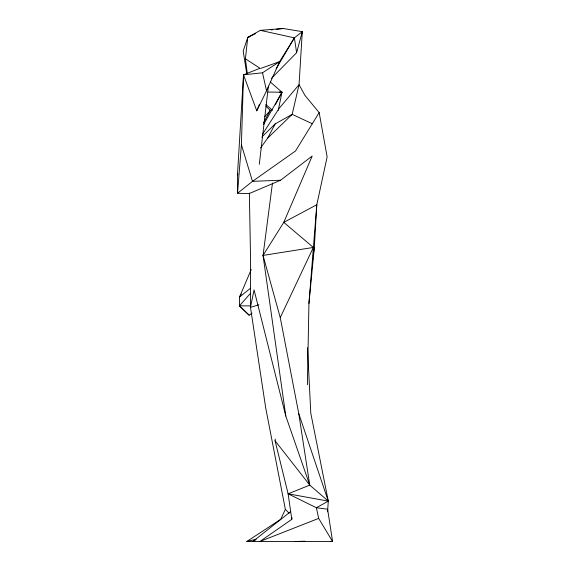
<?xml version="1.0" encoding="UTF-8"?>
<svg xmlns="http://www.w3.org/2000/svg" width="570" height="570" viewBox="0 0 570 570"><rect width="100%" height="100%" fill="white"/><g stroke="black" fill="none" stroke-linecap="round" stroke-linejoin="round"><path stroke-width="0.85" d="M251.99 313.165L249.133 315.224L239.436 305.834L239.507 297.098L251.256 269.446M327.565 511.824L328.291 501.123L310.8 413.279L307.508 347.729M307.38 384.757L308.94 303.432L316.799 204.751L327.137 156.9L319.157 112.582L304.879 95.318L299.058 84.645L302.299 31.649L283.197 28.5L260.34 30.353L247.772 37.406L243.191 51.079L246.739 73.68M275.239 439.035L275.075 440.788L288.128 493.82L316.393 507.742L328.291 501.123L309.752 485.099L285.791 416.022L263.041 255.417L283.789 222.35L312.182 156.03L280.625 180.213L249.14 193.608L237.547 193.259L241.402 144.716L243.511 74.82L259.008 68.657L260.39 68.528L245.406 58.781L247.772 37.406L255.346 33.708M319.157 112.582L295.524 150.986L252.482 181.353L237.547 193.259L237.419 175.603L243.511 74.82L262.514 72.782L279.606 61.638L294.384 37.855L302.299 31.649L301.858 33.366M308.94 303.432L314.334 247.28L316.799 204.751L283.789 222.35L313.343 247.444L280.248 317.604L298.758 413.564L309.752 485.099L288.128 493.82L291.783 519.363L259.892 541.5L318.666 518.401L316.393 507.742L327.608 509.209L332.581 541.5L246.796 541.5L280.668 519.348L285.363 509.366L265.713 407.97L250.472 307.344L250.551 258.801L249.361 193.045M259.307 164.31L268.392 86.113M312.688 260.333L312.909 258.595M313.236 255.98L314.334 247.28L313.714 248.933M280.248 317.604L263.041 255.417L272.474 183.041M291.783 519.363L292.068 517.688M260.576 148.008L267.679 138.111L292.168 114.356L299.058 84.645L278.887 108.706L262.528 134.185M271.463 78.339L296.614 52.704L302.299 31.649M237.419 175.603L237.982 173.928M278.245 110.366L281.993 92.226L270.308 81.98M243.511 74.82L256.764 110.829L259.407 104.346M256.764 110.829L266.532 90.808L279.606 61.638L261.224 68.229M267.679 138.111L275.182 123.897L292.168 114.356L312.36 123.768M275.36 104.766L281.993 92.226L279.35 92.062M263.561 122.792L270.216 110.316L272.46 110.252L265.855 104.524M263.511 124.623L281.993 92.226L268 92.048M241.288 294.02L239.507 297.098L250.472 288.235M276.129 68.778L294.384 37.855L260.34 30.353M249.133 315.224L239.436 305.834L250.501 293.308M264.551 116.793L270.55 110.324M261.737 137.163L275.182 123.897M290.75 511.504L252.831 541.5L255.246 540.446M290.771 115.432L292.168 114.356M258.901 304.8L250.472 307.344L254.07 289.873L285.791 416.022M247.772 37.406L249.453 36.986M246.796 541.5L256.236 539.213M263.041 255.417L313.343 247.444M271.056 29.911L272.795 29.704M276.258 29.305L283.197 28.5M280.625 180.213L252.482 181.353L241.402 144.716M295.139 541.5L304.907 541.208M239.436 305.834L250.715 305.898M331.013 541.229L332.581 541.5L318.666 518.401M288.128 493.82L328.291 501.123L298.758 413.564M265.791 106.049L270.216 110.316M285.363 509.366L289.097 513.178M275.075 440.788L309.752 485.099M262.514 72.782L266.532 90.808M294.384 37.855L296.614 52.704M245.406 58.781L247.294 73.558"/></g></svg>
